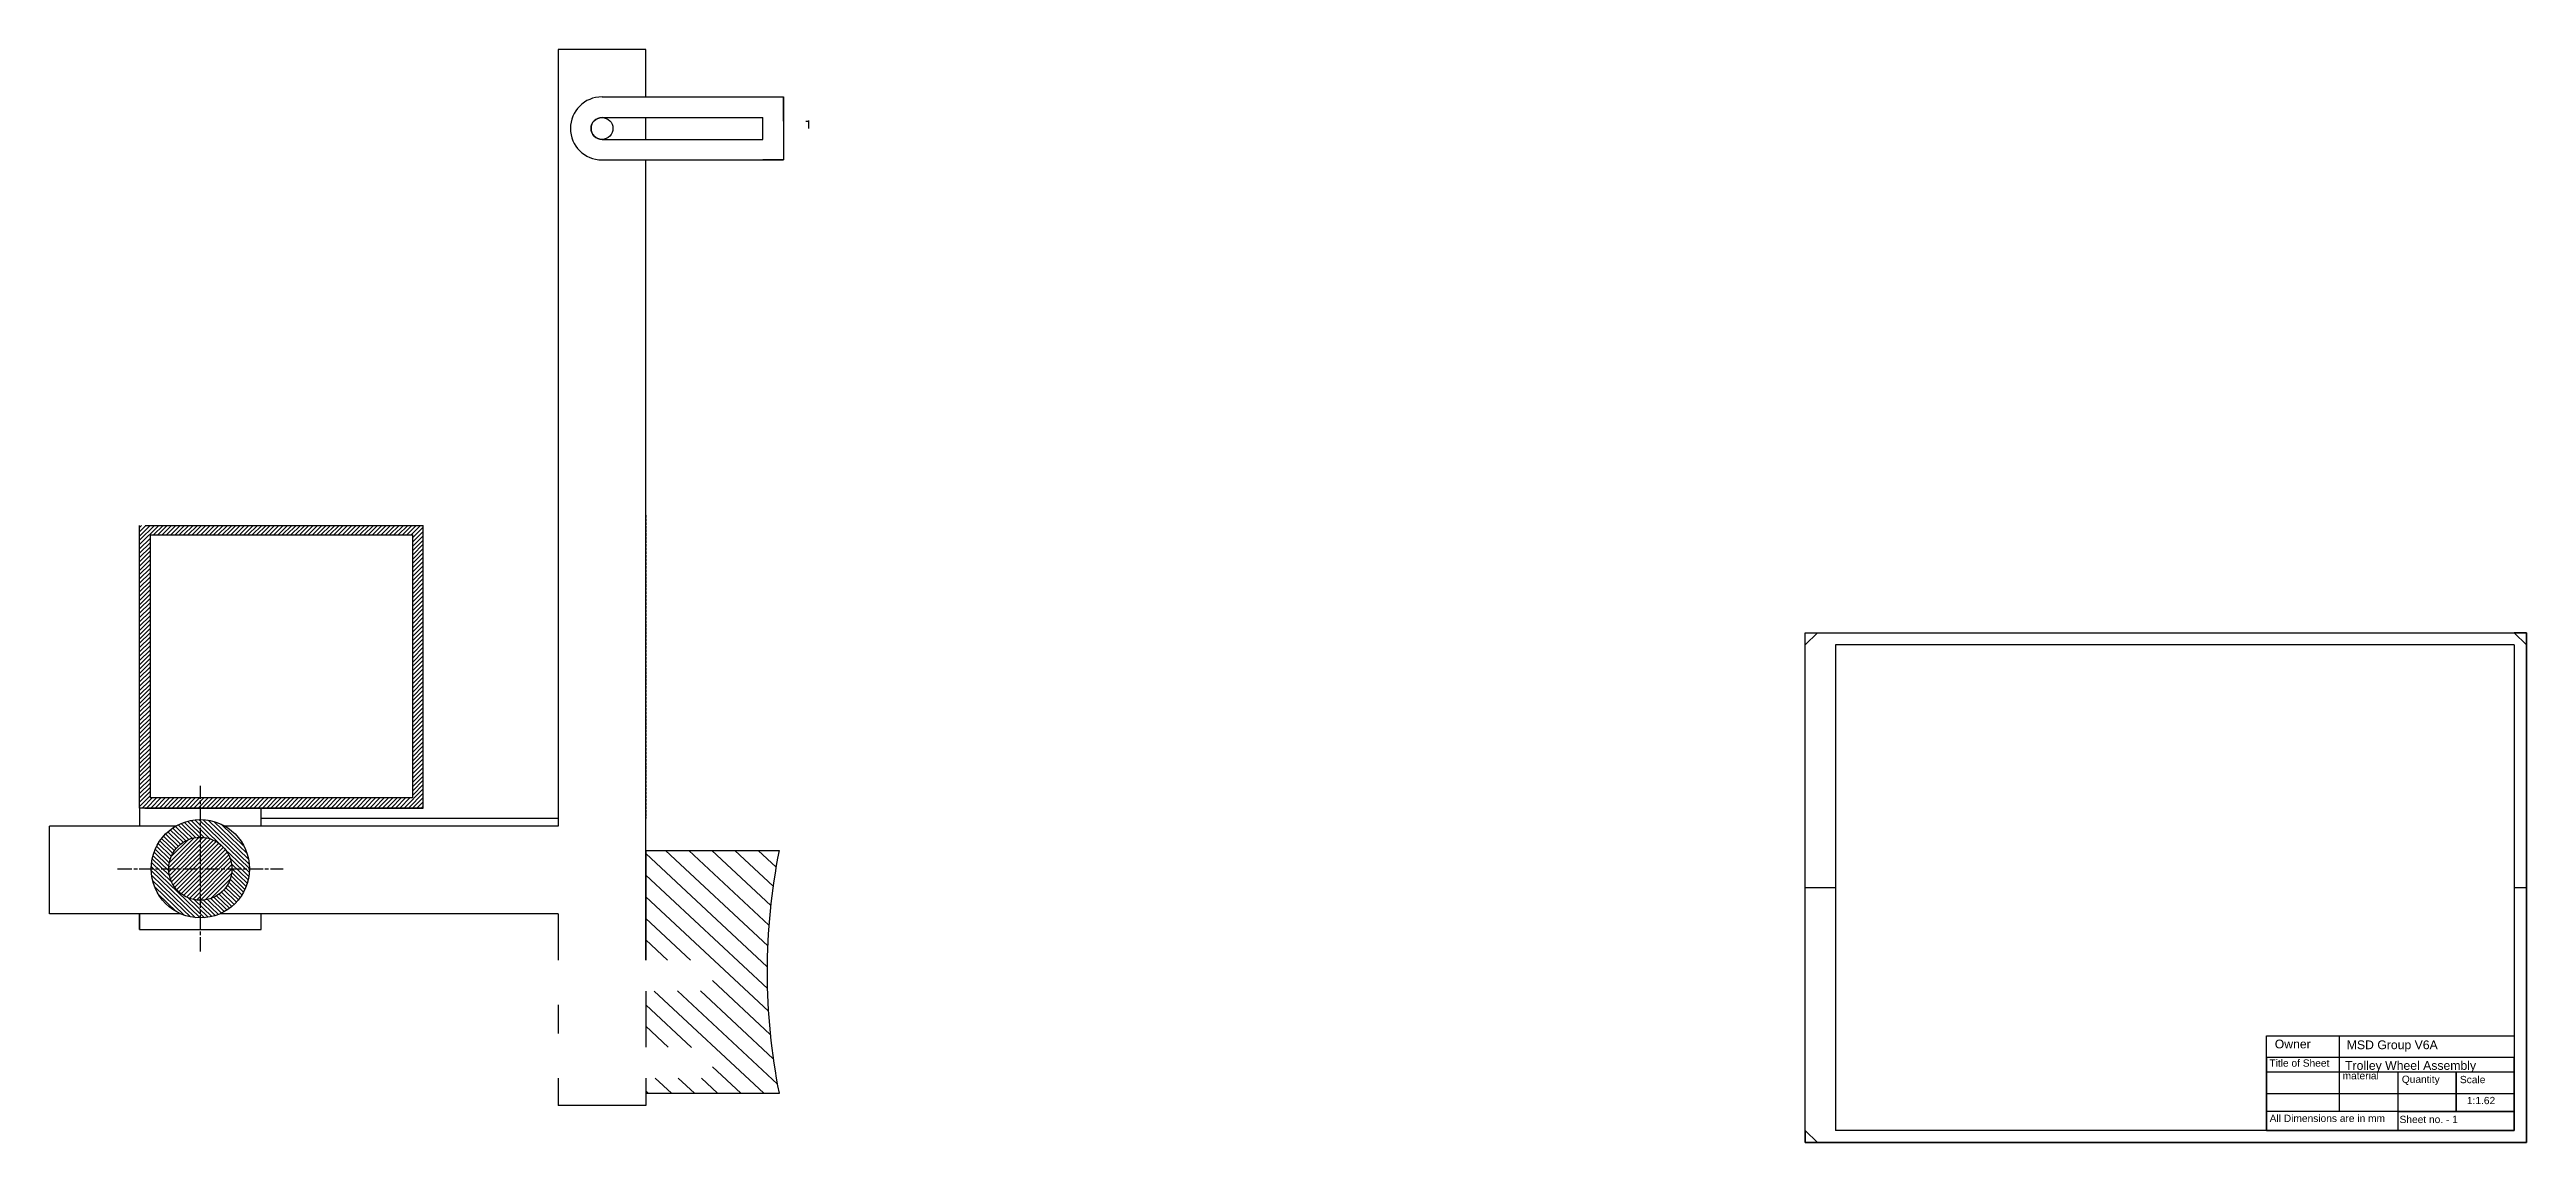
# Model space of a CAD drawing. Header units: millimetres. Extents: x 1399 to 3439, y 1258 to 2159.
import ezdxf

# ---------------------------------------------------------------- set-up
doc = ezdxf.new("R2010")
doc.units = ezdxf.units.MM
for name, pattern in [('ACISOTGL', [3, 2, -1]), ('ACISOWELD', [3, 2, -1]), ('AM_ISO08W050', [18, 12, -1.5, 3, -1.5])]:
    doc.linetypes.add(name, pattern=pattern)
doc.layers.add('AM_7', color=142, linetype='AM_ISO08W050', lineweight=25)
doc.layers.add('AM_8', color=1, linetype='Continuous', lineweight=25)
doc.styles.get("Standard").update_dxf_attribs({"font": 'arial.ttf'})

msp = doc.modelspace()

# ---------------------------------------------------------------- hatches: boundary and pattern name
at = {"layer": 'AM_8'}
h = msp.add_hatch(dxfattribs=at)
h.set_pattern_fill('_U', color=256, scale=2.5, angle=45, style=0, pattern_type=0)
h.set_pattern_definition([(45, (-12037.40178756894, 1371.188988804803), (-1.767766952966369, 1.767766952966369), [])])
h.paths.add_polyline_path([(1473.018157962288, 1533.563107637354), (1477.318157962283, 1533.563107637355), (1650.718157962285, 1533.563107637354), (1706.618157962286, 1533.563107637355), (1706.618157962286, 1766.3631076373), (1473.01815796228, 1766.363107637355)])
h.paths.add_polyline_path([(1698.018157962288, 1542.163107637355), (1481.618157962286, 1542.163107637355), (1481.618157962286, 1758.563107637356), (1698.018157962284, 1758.563107637355)], flags=16)
h = msp.add_hatch(dxfattribs=at)
h.set_pattern_fill('_U', color=256, scale=2.5, angle=136, style=0, pattern_type=0)
h.set_pattern_definition([(136, (-28293.8717411903, -930.6860130359019), (-1.736645926147493, -1.798349500846628), [])])
edge = h.paths.add_edge_path()
edge.add_arc((1523.018157962259, 1483.563107637341), 40.49999999999795, 120.2540181209795, 478.3359886462348)
edge.add_arc((1523.018157962262, 1483.56310763734), 40.50000000000097, 118.3359886462383, 120.2540181209829)
edge = h.paths.add_edge_path(flags=16)
edge.add_arc((1523.018157962288, 1483.563107637355), 26.00000000000002, -241.66401135372223, 11.459155902616828, ccw=False)
edge.add_arc((1523.018157962288, 1483.563107637355), 25.99999999999924, 11.459155902616828, 118.33598864627771, ccw=False)
at = {"layer": 'AM_8', "true_color": 0xf8d731}
h = msp.add_hatch(dxfattribs=at)
h.set_pattern_fill('_U', color=40, scale=2.5, angle=45, style=0, pattern_type=0)
h.set_pattern_definition([(45, (-28293.8717411903, -930.6860130359019), (-1.767766952966369, 1.767766952966369), [])])
edge = h.paths.add_edge_path()
edge.add_arc((1523.018157962288, 1483.563107637355), 26.00000000000002, 11.45915590261685, 217.2268145964064)
edge.add_arc((1523.018157962288, 1483.563107637355), 26.00000000000099, 217.2268145964064, 371.4591559026168)
at = {"layer": 'AM_8', "true_color": 0x136734}
h = msp.add_hatch(dxfattribs=at)
h.set_pattern_fill('_U', color=116, scale=13, angle=137, style=0, pattern_type=0)
h.set_pattern_definition([(137, (-28293.8717411903, -930.6860130359019), (-8.86597868081248, -9.507598121049217), [])])
edge = h.paths.add_edge_path(flags=0)
edge.add_line((1889.848398272596, 1382.791431925662), (1942.982580961404, 1382.892551262331))
edge.add_line((1942.982580961404, 1382.892551262331), (1944.868741155145, 1384.78590422434))
edge.add_line((1944.868741155145, 1384.78590422434), (1944.827595426982, 1406.406345072284))
edge.add_line((1944.827595426982, 1406.406345072284), (1942.934242464973, 1408.292505266025))
edge.add_line((1942.934242464973, 1408.292505266025), (1889.848398272596, 1408.191477922051))
edge.add_line((1889.848398272596, 1498.547014671902), (1889.848398272596, 1408.191477922051))
edge.add_line((1999.676157946145, 1498.547014671513), (1889.848398272596, 1498.547014671902))
edge.add_arc((2503.525227766238, 1398.547014671342), 513.6768294936101, 168.7742655553925, 191.2257344446117)
edge.add_line((1889.848398272596, 1298.547014671902), (1999.676157946153, 1298.547014671133))
edge.add_line((1889.848398272596, 1311.129905424194), (1889.848398272596, 1298.547014671902))
edge.add_line((1889.848398272596, 1311.129905424194), (1942.915355215472, 1310.951984377411))
edge.add_line((1942.915355215472, 1310.951984377411), (1944.811440480096, 1312.835397870108))
edge.add_line((1944.811440480096, 1312.835397870108), (1944.883928465741, 1334.455756352851))
edge.add_line((1944.883928465741, 1334.455756352851), (1943.000514973044, 1336.351841617476))
edge.add_line((1943.000514973044, 1336.351841617476), (1889.848398272596, 1336.530048184932))
edge.add_line((1889.848398272596, 1382.791431925662), (1889.848398272596, 1336.530048184932))
edge = h.paths.add_edge_path(flags=0)
edge.add_line((1889.848398272596, 1311.129905424194), (1942.915355215472, 1310.951984377411))
edge.add_line((1889.848398272596, 1336.530048184932), (1889.848398272596, 1311.129905424194))
edge.add_line((1943.000514973044, 1336.351841617476), (1889.848398272596, 1336.530048184932))
edge.add_line((1944.883928465741, 1334.455756352851), (1943.000514973044, 1336.351841617476))
edge.add_line((1944.811440480096, 1312.835397870108), (1944.883928465741, 1334.455756352851))
edge.add_line((1942.915355215472, 1310.951984377411), (1944.811440480096, 1312.835397870108))
edge = h.paths.add_edge_path(flags=0)
edge.add_line((1889.848398272596, 1382.791431925662), (1942.982580961404, 1382.892551262331))
edge.add_line((1889.848398272596, 1408.191477922051), (1889.848398272596, 1382.791431925662))
edge.add_line((1942.934242464973, 1408.292505266025), (1889.848398272596, 1408.191477922051))
edge.add_line((1944.827595426982, 1406.406345072284), (1942.934242464973, 1408.292505266025))
edge.add_line((1944.868741155145, 1384.78590422434), (1944.827595426982, 1406.406345072284))
edge.add_line((1942.982580961404, 1382.892551262331), (1944.868741155145, 1384.78590422434))
edge = h.paths.add_edge_path(flags=0)
edge.add_line((1889.848398272596, 1311.129905424194), (1942.915355215472, 1310.951984377411))
edge.add_line((1889.848398272596, 1336.530048184932), (1889.848398272596, 1311.129905424194))
edge.add_line((1943.000514973044, 1336.351841617476), (1889.848398272596, 1336.530048184932))
edge.add_line((1944.883928465741, 1334.455756352851), (1943.000514973044, 1336.351841617476))
edge.add_line((1944.811440480096, 1312.835397870108), (1944.883928465741, 1334.455756352851))
edge.add_line((1942.915355215472, 1310.951984377411), (1944.811440480096, 1312.835397870108))
edge = h.paths.add_edge_path(flags=0)
edge.add_line((1889.848398272596, 1382.791431925662), (1942.982580961404, 1382.892551262331))
edge.add_line((1889.848398272596, 1408.191477922051), (1889.848398272596, 1382.791431925662))
edge.add_line((1942.934242464973, 1408.292505266025), (1889.848398272596, 1408.191477922051))
edge.add_line((1944.827595426982, 1406.406345072284), (1942.934242464973, 1408.292505266025))
edge.add_line((1944.868741155145, 1384.78590422434), (1944.827595426982, 1406.406345072284))
edge.add_line((1942.982580961404, 1382.892551262331), (1944.868741155145, 1384.78590422434))

# ---------------------------------------------------------------- linework, layer by layer
for p, q in [((1817.848398272596, 2158.547014671902), (1817.848398272596, 1518.547014671903)), ((1889.848398272596, 2158.547014671902), (1817.848398272596, 2158.547014671902)), ((1889.848398272596, 2158.547014671902), (1869.848398272596, 2158.547014671902)), ((1889.848398272596, 2119.547014671902), (1889.848398272596, 2158.547014671902)), ((1853.848398272596, 2119.547014671902), (2003.239315604929, 2119.547014671902)), ((1853.848398272596, 2102.547014671902), (1986.239315604926, 2102.547014671902)), ((1889.848398272596, 2084.547014671904), (1889.848398272596, 2102.547014671902)), ((1986.239315604937, 2084.547014671911), (1986.239315604933, 2102.547014671902)), ((2003.239315604929, 2099.547014671906), (2003.239315604929, 2119.547014671902)), ((2003.239315604929, 2119.547014671902), (2003.239315604929, 2067.547014671902)), ((1853.848398272596, 2084.547014671902), (1986.239315604933, 2084.547014671911)), ((2021.786661319871, 2099.547014671902), (2023.786661319871, 2099.547014671902)), ((2023.786661319871, 2100.147014671902), (2023.786661319871, 2093.547014671902)), ((1853.848398272596, 2067.547014671902), (2003.239315604929, 2067.547014671902)), ((1889.848398272596, 1774.963107637356), (1889.848398272596, 2067.547014671902)), ((1889.848398272596, 1513.547014671902), (1889.848398272592, 2067.547014671902)), ((2003.239315604929, 2067.547014671902), (1986.239315604929, 2067.547014671903)), ((1889.848398272596, 1966.755061154629), (1889.848398272596, 1976.755061154629)), ((1889.848398272596, 1976.755061154629), (1890.049630152949, 1976.755061154629)), ((1473.01815796228, 1533.563107637355), (1473.018157962288, 1766.363107637357)), ((1477.568398272604, 1766.363107637356), (1706.618157962293, 1766.3631076373)), ((1481.618157962286, 1758.563107637356), (1698.018157962284, 1758.563107637355)), ((1481.618157962286, 1758.563107637409), (1481.618157962286, 1648.163107637355)), ((1698.018157962288, 1542.163107637355), (1698.018157962288, 1758.563107637409)), ((1706.618157962286, 1533.563107637355), (1706.618157962293, 1766.3631076373)), ((2844.852598897231, 1668.030929017428), (2854.852598897231, 1678.030929017428)), ((3438.852598897231, 1668.030929017428), (3428.852598897231, 1678.030929017428)), ((2869.852598897231, 1668.030929017428), (2869.852598897231, 1658.030929017428)), ((3428.852598897231, 1668.030929017428), (3428.852598897231, 1658.030929017428)), ((1481.618157962286, 1648.163107637355), (1481.618157962286, 1636.163107637355)), ((1481.618157962286, 1636.163107637355), (1481.618157962286, 1542.163107637355)), ((1706.618157962286, 1533.563107637355), (1473.018157962288, 1533.563107637355)), ((1473.01815796228, 1533.563107637355), (1473.018157962288, 1533.563107637355)), ((1473.018157962288, 1533.563107637355), (1473.018157962288, 1518.547014671902)), ((1477.318157962283, 1533.563107637355), (1698.018157962288, 1533.563107637355)), ((1481.618157962286, 1542.163107637355), (1698.018157962288, 1542.163107637355)), ((1589.818157962287, 1533.563107637355), (1485.918157962285, 1533.563107637355)), ((1573.018157962288, 1518.547014671901), (1573.018157962288, 1533.563107637355)), ((1662.518157962288, 1533.563107637354), (1706.618157962286, 1533.563107637355)), ((1702.318157962283, 1533.563107637355), (1706.618157962286, 1533.563107637355)), ((1473.018157962291, 1518.547014671902), (1398.819464258173, 1518.547014671902)), ((1398.819464258173, 1446.547014671903), (1398.819464258177, 1518.547014671902)), ((1502.612858439901, 1518.547014671901), (1473.018157962288, 1518.547014671901)), ((1573.018157962288, 1518.547014671901), (1543.423457484671, 1518.547014671901)), ((1817.848398272596, 1524.963107637354), (1573.018157962291, 1524.963107637354)), ((1817.848398272596, 1518.547014671902), (1573.018157962288, 1518.547014671901)), ((1889.848398272596, 1518.547014671902), (1889.848398272596, 1524.963107637354)), ((1889.848398272596, 1408.191477922051), (1889.848398272596, 1518.547014671902)), ((1889.848398272596, 1498.547014671902), (1889.848398272596, 1408.191477922051)), ((1889.848398272596, 1498.547014671902), (1999.676157946145, 1498.547014671902)), ((2844.852598897231, 1468.030929017428), (2869.852598897231, 1468.030929017428)), ((3428.852598897231, 1468.030929017428), (3438.852598897231, 1468.030929017428)), ((1473.018157962288, 1446.547014671903), (1398.819464258173, 1446.547014671903)), ((1473.018157962291, 1446.547014671903), (1473.018157962288, 1433.563107637355)), ((1473.018157962288, 1433.563107637355), (1473.018157962291, 1446.547014671903)), ((1506.584690234111, 1446.547014671903), (1473.018157962288, 1446.547014671903)), ((1473.018157962288, 1433.563107637355), (1573.018157962288, 1433.563107637355)), ((1573.018157962288, 1446.547014671903), (1539.451625690464, 1446.547014671903)), ((1817.848398272596, 1446.547014671903), (1573.018157962288, 1446.547014671903)), ((1573.018157962288, 1433.563107637355), (1573.018157962288, 1446.547014671904)), ((1817.848398272596, 1446.547014671903), (1817.848398272595, 1408.333855670311)), ((1817.848398272594, 1371.518076501419), (1817.848398272593, 1347.907822371367)), ((1889.848398272596, 1382.791431925662), (1889.848398272596, 1336.530048184932)), ((1817.848398272592, 1311.091902948601), (1817.848398272592, 1288.547014671902)), ((1889.848398272596, 1311.129905424194), (1889.848398272596, 1298.547014671902)), ((1889.848398272596, 1288.547014671902), (1817.848398272596, 1288.547014671902)), ((1889.848398272596, 1298.547014671902), (2000.083764259471, 1298.547014671902)), ((1889.848398272596, 1298.547014671902), (1889.848398272596, 1288.547014671902)), ((2844.852598897231, 1268.030929017428), (2854.852598897231, 1258.030929017428)), ((3332.852598897231, 1283.630929017428), (3332.852598897231, 1268.030929017429))]:
    msp.add_line(p, q)
at = {"linetype": 'ACISOTGL'}
for p, q in [((1889.848398272596, 1774.963107637356), (1889.848398272596, 1524.963107637354)), ((1477.568398272604, 1766.363107637356), (1489.3683982726, 1766.363107637356))]:
    msp.add_line(p, q, dxfattribs=at)
at = {"linetype": 'ACISOWELD'}
msp.add_line((1584.3683982726, 1533.563107637355), (1596.168398272595, 1533.563107637355), dxfattribs=at)
for points in [[(2844.852598897231, 1678.030929017428), (3438.852598897231, 1678.030929017428), (3438.852598897231, 1258.030929017428), (2844.852598897231, 1258.030929017428)], [(3224.852598897231, 1346.030929017429), (3428.852598897231, 1346.030929017429), (3428.852598897231, 1268.030929017429), (3224.852598897231, 1268.030929017429)], [(3224.852598897231, 1268.030929017429), (3428.852598897231, 1268.030929017429), (3428.852598897231, 1328.030929017429), (3224.852598897231, 1328.030929017429)], [(3224.852598897231, 1268.030929017429), (3428.852598897231, 1268.030929017429), (3428.852598897231, 1316.030929017429), (3224.852598897231, 1316.030929017429)], [(3380.852598897231, 1316.030929017429), (3332.852598897231, 1316.030929017429), (3332.852598897231, 1283.630929017428), (3380.852598897231, 1283.630929017428)], [(3428.852598897231, 1316.030929017429), (3380.852598897231, 1316.030929017429), (3380.852598897231, 1283.630929017428), (3428.852598897231, 1283.630929017428)], [(3224.852598897231, 1268.030929017429), (3428.852598897231, 1268.030929017429), (3428.852598897231, 1298.030929017429), (3224.852598897231, 1298.030929017429)], [(3224.852598897231, 1268.030929017429), (3428.852598897231, 1268.030929017429), (3428.852598897231, 1283.630929017428), (3224.852598897231, 1283.630929017428)]]:
    msp.add_lwpolyline(points, close=True)
for points in [[(2869.852598897231, 1258.030929017428), (2844.852598897231, 1258.030929017428), (2844.852598897231, 1678.030929017428), (2869.852598897231, 1678.030929017428)], [(2844.852598897231, 1668.030929017428), (2844.852598897231, 1678.030929017428), (3438.852598897231, 1678.030929017428), (3438.852598897231, 1668.030929017428)], [(3428.852598897231, 1258.030929017428), (3438.852598897231, 1258.030929017428), (3438.852598897231, 1678.030929017428), (3428.852598897231, 1678.030929017428)], [(2869.852598897231, 1668.030929017428), (2869.852598897231, 1268.030929017428)], [(3428.852598897231, 1668.030929017428), (2869.852598897231, 1668.030929017428)], [(3428.852598897231, 1668.030929017428), (3428.852598897231, 1268.030929017428)], [(3284.852598897231, 1283.630929017428), (3284.852598897231, 1346.030929017429), (3428.852598897231, 1346.030929017429), (3428.852598897231, 1268.030929017429), (3284.852598897231, 1268.030929017429)], [(2844.852598897231, 1268.030929017428), (2844.852598897231, 1258.030929017428), (3438.852598897231, 1258.030929017428), (3438.852598897231, 1268.030929017428)], [(3428.852598897231, 1268.030929017428), (2869.852598897231, 1268.030929017428)]]:
    msp.add_lwpolyline(points)
for centre, radius in [((1853.848398272596, 2093.547014671902), 9), ((1523.018157962288, 1483.563107637355), 40.5), ((1523.018157962288, 1483.563107637355), 26)]:
    msp.add_circle(centre, radius)
for centre, radius, start, end in [((1853.848398272596, 2093.547014671902), 26, 90, 270), ((1853.848398272596, 2093.547014671902), 9, 90, 270), ((2503.525227764989, 1398.547014671351), 513.6768294923825, 168.7742655553524, 191.2257344446476)]:
    msp.add_arc(centre, radius, start, end)
at = {"layer": 'AM_7'}
for p, q in [((1523.018157962288, 1415.262499557705), (1523.018157962288, 1551.863715717004)), ((1454.717549882636, 1483.563107637355), (1591.318766041939, 1483.563107637355))]:
    msp.add_line(p, q, dxfattribs=at)

# ---------------------------------------------------------------- texts
at = {"attachment_point": 1}
for s, width, heights, insert, char_height in [('Title of Sheet', 54.75909186620629, [0], (3227.133953860479, 1326.456913285386), 6), (' Owner', 50.61764504743041, [0], (3228.744515144612, 1342.778885541179), 7.199999999999999), ('MSD Group V6A', 112.739306300679, [0], (3290.866172295022, 1342.089224856302), 7.199999999999999), ('material', 45.43762818168252, [0], (3287.414970715548, 1316.030929017429), 6), ('Trolley Wheel Assembly', 114.1197885736045, [0], (3289.485690022097, 1325.07759191563), 7.199999999999999), ('Quantity', 40.26403620616875, [0], (3336.191975467637, 1313.123471206799), 6), ('Scale', 41.41443536504666, [0], (3384.048660072056, 1312.893583769103), 6), ('\\pxi-3,l4,t4;1:1.62', 40.94712893781834, [0], (3383.78860558218, 1295.60365788776), 6), ('All Dimensions are in mm', 115.8458806879593, [0], (3227.364032871687, 1280.939299942394), 6), ('Sheet no. - 1', 87.20040066291676, [2.172900958856826], (3334.351331069457, 1280.019751819819), 6)]:
    msp.add_mtext_dynamic_manual_height_columns(s, width=width, gutter_width=15, heights=heights, dxfattribs=dict(at, insert=insert, char_height=char_height))

doc.saveas('drawing.dxf')
